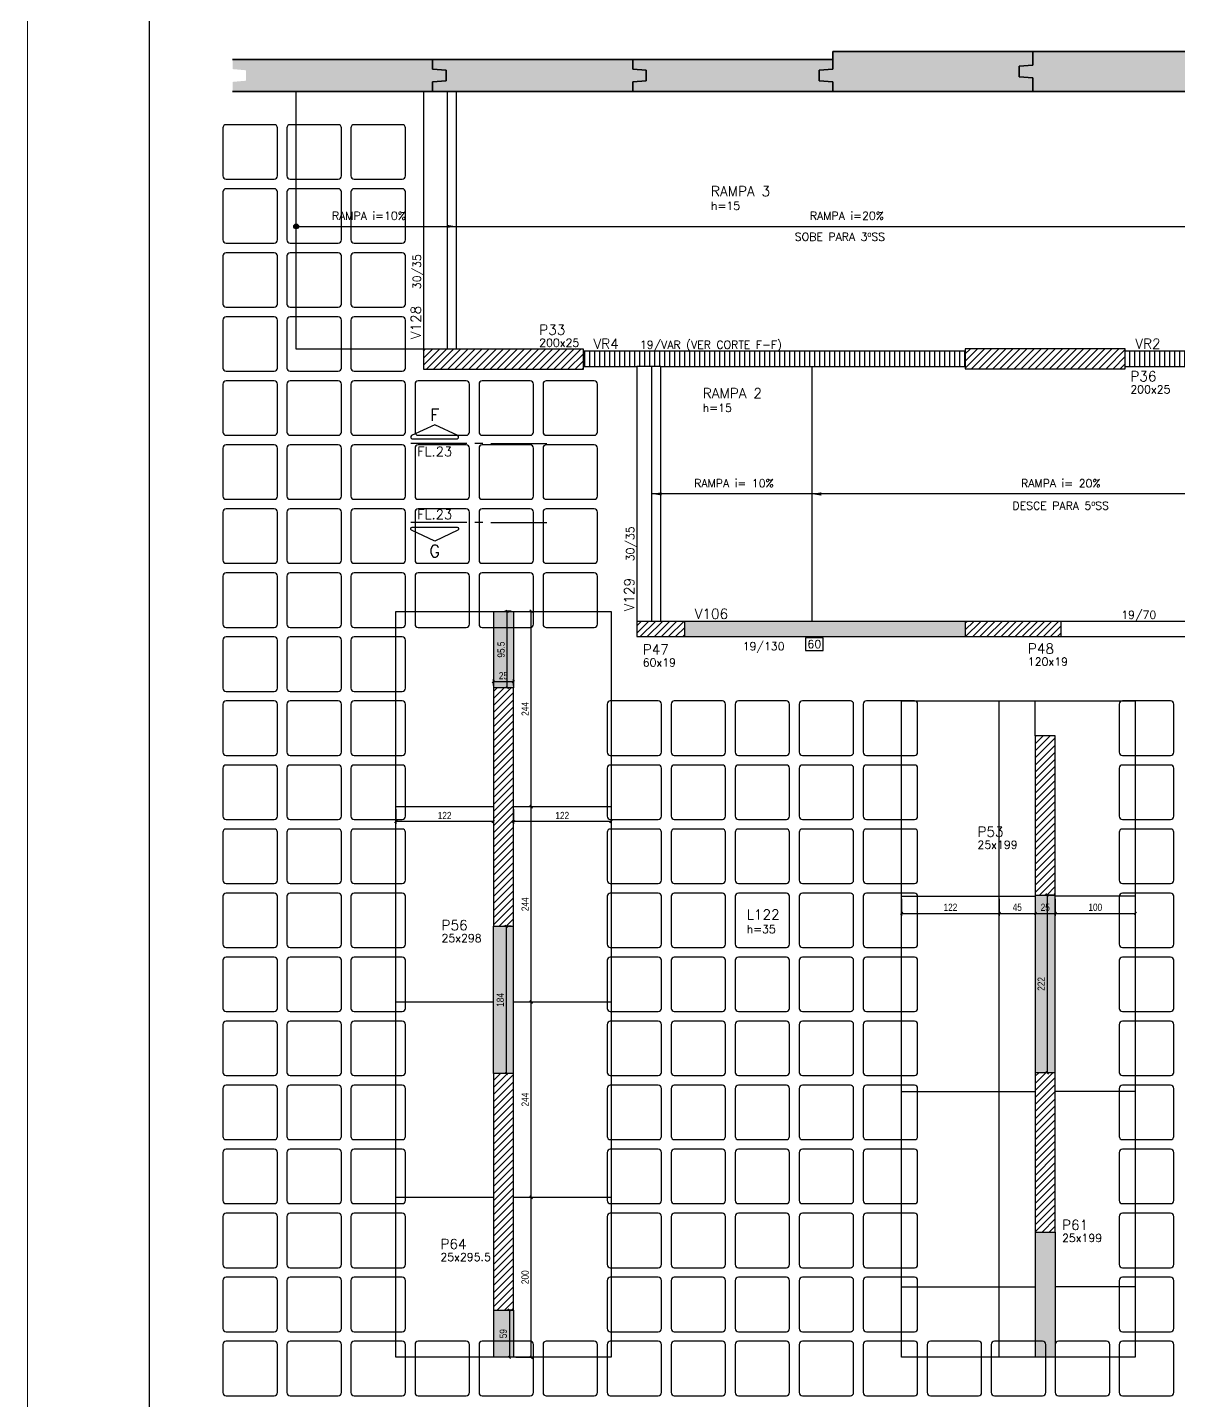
# Model space of a CAD drawing. Header units: millimetres. Extents: x -9777 to 15193, y 190 to 5169.
# Drawn here: x 2333 to 3772, y 1338 to 3053 of the extents above; entities that cross this region are included whole.
import ezdxf
from ezdxf.enums import TextEntityAlignment as Align

# ---------------------------------------------------------------- set-up
doc = ezdxf.new("R2010")
doc.units = ezdxf.units.MM
for name, color, linetype in [('251', 5, 'Continuous'), ('COTA', 241, 'Continuous'), ('F-AUX', 2, 'Continuous'), ('F-CORTE-INDICAÇÃO', 4, 'Continuous'), ('F-CUBETA', 1, 'Continuous'), ('F-HACHURA-DET', 1, 'Continuous'), ('F-LAJES-DIM', 2, 'Continuous'), ('F-LAJES-NOME', 4, 'Continuous'), ('F-PILARES-DIM', 172, 'Continuous'), ('F-PILARES-HACH', 174, 'Continuous'), ('F-PILARES-NOME', 170, 'Continuous'), ('F-PILARES-S', 170, 'Continuous'), ('F-SOLIDO-EST', 252, 'Continuous'), ('F-VIGAS', 3, 'Continuous'), ('F-VIGAS-DIM', 2, 'Continuous'), ('F-VIGAS-NOME', 4, 'Continuous'), ('Painéis', 200, 'Continuous')]:
    doc.layers.add(name, color=color, linetype=linetype)
doc.layers.add('F-DESNIVEL-4', color=7, linetype='Continuous', true_color=0xc3f1b6)
doc.layers.add('FOLHA', color=255, linetype='Continuous', lineweight=5)
doc.layers.add('Hachura', color=251, linetype='Continuous', lineweight=9)
doc.styles.add('COTA TECNICA-50', font='techl___.ttf', dxfattribs={"height": 9})
doc.styles.add('MCP', font='romans.shx')
doc.styles.add('ROMANS', font='romans.shx')
doc.dimstyles.new('COTA PAINEL-50', dxfattribs={"dimtxt": 9, "dimasz": 3, "dimexe": 3, "dimexo": 3, "dimgap": 3, "dimtad": 1, "dimdec": 1, "dimzin": 12, "dimdsep": 46, "dimtxsty": 'COTA TECNICA-50', "dimblk1": 'OBLIQUE', "dimblk2": 'OBLIQUE', "dimsah": 1, "dimcen": 0.9, "dimclrd": 4, "dimclre": 4, "dimclrt": 240, "dimadec": 1, "dimazin": 3, "dimtfac": 1, "dimtdec": 1, "dimtmove": 0, "dimatfit": 3, "dimfxl": 1, "dimtolj": 1, "dimtzin": 12, "dimarcsym": 0})
pattern_1 = [(45, (4154.6213, 1323.973), (-4.419417, 4.419417), [])]
pattern_2 = [(90, (4154.6213, 1323.973), (-6.25, 4e-16), [])]

# ---------------------------------------------------------------- blocks, each defined once
blk = doc.blocks.new('_VAONER063650636500869008690')
at = {"layer": '251', "color": 1}
for p, q in [((-34, 30), (-34, -30)), ((30, 34), (-30, 34)), ((34, -30), (34, 30)), ((-30, -34), (30, -34))]:
    blk.add_line(p, q, dxfattribs=at)
for centre, start, end in [((-30, 30), 90, 180), ((30, 30), 0, 90), ((-30, -30), 180, 270), ((30, -30), 270, 0)]:
    blk.add_arc(centre, 4, start, end, dxfattribs=at)
blk = doc.blocks.new('*U1089')
at = {"layer": 'F-CORTE-INDICAÇÃO'}
for p, q in [((-100, 0), (-170, 0)), ((-80, 0), (-90, 0)), ((-70, 0), (0, 0))]:
    blk.add_line(p, q, dxfattribs=at)
blk.add_lwpolyline([(-112, 6, 0.802585), (-111.2, 9.8), (-140, 23.3), (-168.8, 9.8, 0.802585), (-168, 6)], format="xyb", close=True, dxfattribs=at)
at = {"layer": 'F-CORTE-INDICAÇÃO', "style": 'ROMANS'}
blk.add_attdef('CORTE', text='', height=15, dxfattribs=at).set_placement((-140, 35.8), align=Align.MIDDLE_CENTER)
at = {"layer": 'F-CORTE-INDICAÇÃO', "color": 2, "style": 'ROMANS'}
blk.add_attdef('FOLHA', text='', height=12, dxfattribs=at).set_placement((-140, -10), align=Align.MIDDLE_CENTER)
blk = doc.blocks.new('*U1087')
at = {"layer": 'F-VIGAS-DIM', "color": 1}
blk.add_lwpolyline([(0, 0), (22, 0), (22, 16), (0, 16)], close=True, dxfattribs=at)
at = {"layer": 'F-VIGAS-DIM', "style": 'MCP'}
blk.add_attdef('DIM', text='', height=10, dxfattribs=at).set_placement((11, 8), align=Align.MIDDLE_CENTER)
blk = doc.blocks.new('_Oblique')
at = {"color": 0, "linetype": 'ByBlock', "lineweight": -2}
blk.add_line((-0.5, -0.5), (0.5, 0.5), dxfattribs=at)
blk = doc.blocks.new('*D1222')
at = {"layer": 'COTA', "color": 4, "lineweight": -2, "transparency": 16777216}
for p, q in [((2943.6, 1592), (2965.8, 1592)), ((2962.8, 1392), (2962.8, 1592)), ((2943.6, 1392), (2965.8, 1392))]:
    blk.add_line(p, q, dxfattribs=at)
at = {"layer": 'Defpoints', "color": 0, "transparency": 16777216}
for p in [(2940.6, 1592), (2962.8, 1592), (2940.6, 1392)]:
    blk.add_point(p, dxfattribs=at)
at = {"layer": 'COTA', "color": 4, "lineweight": -2, "transparency": 16777216, "xscale": 3, "yscale": 3, "zscale": 3}
for p, rotation in [((2962.8, 1592), 90), ((2962.8, 1392), 270)]:
    blk.add_blockref('_Oblique', p, dxfattribs=dict(at, rotation=rotation))
at = {"layer": 'COTA', "color": 240, "transparency": 16777216, "insert": (2955.2, 1492), "char_height": 9, "attachment_point": 5, "rotation": 90, "style": 'COTA TECNICA-50'}
blk.add_mtext('\\A1;200', dxfattribs=at)
blk = doc.blocks.new('*D1223')
at = {"layer": 'COTA', "color": 4, "lineweight": -2, "transparency": 16777216}
for p, q in [((2943.6, 1836), (2965.8, 1836)), ((2962.8, 1592), (2962.8, 1836)), ((2943.6, 1592), (2965.8, 1592))]:
    blk.add_line(p, q, dxfattribs=at)
at = {"layer": 'Defpoints', "color": 0, "transparency": 16777216}
for p in [(2940.6, 1836), (2962.8, 1836), (2940.6, 1592)]:
    blk.add_point(p, dxfattribs=at)
at = {"layer": 'COTA', "color": 4, "lineweight": -2, "transparency": 16777216, "xscale": 3, "yscale": 3, "zscale": 3}
for p, rotation in [((2962.8, 1836), 90), ((2962.8, 1592), 270)]:
    blk.add_blockref('_Oblique', p, dxfattribs=dict(at, rotation=rotation))
at = {"layer": 'COTA', "color": 240, "transparency": 16777216, "insert": (2955.2, 1714), "char_height": 9, "attachment_point": 5, "rotation": 90, "style": 'COTA TECNICA-50'}
blk.add_mtext('\\A1;244', dxfattribs=at)
blk = doc.blocks.new('*D1224')
at = {"layer": 'COTA', "color": 4, "lineweight": -2, "transparency": 16777216}
for p, q in [((2962.8, 1836), (2962.8, 2080)), ((2943.6, 1836), (2965.8, 1836))]:
    blk.add_line(p, q, dxfattribs=at)
at = {"layer": 'Defpoints', "color": 0, "transparency": 16777216}
for p in [(2962.8, 2080), (2962.8, 2080), (2940.6, 1836)]:
    blk.add_point(p, dxfattribs=at)
at = {"layer": 'COTA', "color": 4, "lineweight": -2, "transparency": 16777216, "xscale": 3, "yscale": 3, "zscale": 3}
for p, rotation in [((2962.8, 2080), 90), ((2962.8, 1836), 270)]:
    blk.add_blockref('_Oblique', p, dxfattribs=dict(at, rotation=rotation))
at = {"layer": 'COTA', "color": 240, "transparency": 16777216, "insert": (2955.2, 1958), "char_height": 9, "attachment_point": 5, "rotation": 90, "style": 'COTA TECNICA-50'}
blk.add_mtext('\\A1;244', dxfattribs=at)
blk = doc.blocks.new('*D1225')
at = {"layer": 'COTA', "color": 4, "lineweight": -2, "transparency": 16777216}
blk.add_line((2962.8, 2080), (2962.8, 2324), dxfattribs=at)
at = {"layer": 'Defpoints', "color": 0, "transparency": 16777216}
for p in [(2962.8, 2324), (2962.8, 2324), (2962.8, 2080)]:
    blk.add_point(p, dxfattribs=at)
at = {"layer": 'COTA', "color": 4, "lineweight": -2, "transparency": 16777216, "xscale": 3, "yscale": 3, "zscale": 3}
for p, rotation in [((2962.8, 2324), 90), ((2962.8, 2080), 270)]:
    blk.add_blockref('_Oblique', p, dxfattribs=dict(at, rotation=rotation))
at = {"layer": 'COTA', "color": 240, "transparency": 16777216, "insert": (2955.2, 2202), "char_height": 9, "attachment_point": 5, "rotation": 90, "style": 'COTA TECNICA-50'}
blk.add_mtext('\\A1;244', dxfattribs=at)
blk = doc.blocks.new('*D1226')
at = {"layer": 'COTA', "color": 4, "lineweight": -2, "transparency": 16777216}
for p, q in [((2793.6, 2077), (2793.6, 2058.4)), ((2915.6, 2077), (2915.6, 2058.4)), ((2915.6, 2061.4), (2793.6, 2061.4))]:
    blk.add_line(p, q, dxfattribs=at)
at = {"layer": 'Defpoints', "color": 0, "transparency": 16777216}
for p in [(2793.6, 2080), (2915.6, 2080), (2793.6, 2061.4)]:
    blk.add_point(p, dxfattribs=at)
at = {"layer": 'COTA', "color": 4, "lineweight": -2, "transparency": 16777216, "xscale": 3, "yscale": 3, "zscale": 3, "rotation": 180}
blk.add_blockref('_Oblique', (2793.6, 2061.4), dxfattribs=at)
at = {"layer": 'COTA', "color": 4, "lineweight": -2, "transparency": 16777216, "xscale": 3, "yscale": 3, "zscale": 3}
blk.add_blockref('_Oblique', (2915.6, 2061.4), dxfattribs=at)
at = {"layer": 'COTA', "color": 240, "transparency": 16777216, "insert": (2854.6, 2068.9), "char_height": 9, "attachment_point": 5, "style": 'COTA TECNICA-50'}
blk.add_mtext('\\A1;122', dxfattribs=at)
blk = doc.blocks.new('*D1227')
at = {"layer": 'COTA', "color": 4, "lineweight": -2, "transparency": 16777216}
for p, q in [((2940.6, 2077), (2940.6, 2058.4)), ((3062.6, 2077), (3062.6, 2058.4)), ((3062.6, 2061.4), (2940.6, 2061.4))]:
    blk.add_line(p, q, dxfattribs=at)
at = {"layer": 'Defpoints', "color": 0, "transparency": 16777216}
for p in [(2940.6, 2080), (3062.6, 2080), (2940.6, 2061.4)]:
    blk.add_point(p, dxfattribs=at)
at = {"layer": 'COTA', "color": 4, "lineweight": -2, "transparency": 16777216, "xscale": 3, "yscale": 3, "zscale": 3, "rotation": 180}
blk.add_blockref('_Oblique', (2940.6, 2061.4), dxfattribs=at)
at = {"layer": 'COTA', "color": 4, "lineweight": -2, "transparency": 16777216, "xscale": 3, "yscale": 3, "zscale": 3}
blk.add_blockref('_Oblique', (3062.6, 2061.4), dxfattribs=at)
at = {"layer": 'COTA', "color": 240, "transparency": 16777216, "insert": (3001.6, 2068.9), "char_height": 9, "attachment_point": 5, "style": 'COTA TECNICA-50'}
blk.add_mtext('\\A1;122', dxfattribs=at)
blk = doc.blocks.new('*D1228')
at = {"layer": 'COTA', "color": 4, "lineweight": -2, "transparency": 16777216}
for p, q in [((2915.6, 2231.5), (2915.6, 2239.1)), ((2940.6, 2236.1), (2915.6, 2236.1)), ((2940.6, 2231.5), (2940.6, 2239.1))]:
    blk.add_line(p, q, dxfattribs=at)
at = {"layer": 'Defpoints', "color": 0, "transparency": 16777216}
for p in [(2915.6, 2236.1), (2915.6, 2228.5), (2940.6, 2228.5)]:
    blk.add_point(p, dxfattribs=at)
at = {"layer": 'COTA', "color": 4, "lineweight": -2, "transparency": 16777216, "xscale": 3, "yscale": 3, "zscale": 3, "rotation": 180}
blk.add_blockref('_Oblique', (2915.6, 2236.1), dxfattribs=at)
at = {"layer": 'COTA', "color": 4, "lineweight": -2, "transparency": 16777216, "xscale": 3, "yscale": 3, "zscale": 3}
blk.add_blockref('_Oblique', (2940.6, 2236.1), dxfattribs=at)
at = {"layer": 'COTA', "color": 240, "transparency": 16777216, "insert": (2928.1, 2243.6), "char_height": 9, "attachment_point": 5, "style": 'COTA TECNICA-50'}
blk.add_mtext('\\A1;25', dxfattribs=at)
blk = doc.blocks.new('*D1229')
at = {"layer": 'COTA', "color": 4, "lineweight": -2, "transparency": 16777216}
for p, q in [((2937.6, 1930.5), (2928.8, 1930.5)), ((2931.8, 1746.5), (2931.8, 1930.5)), ((2937.6, 1746.5), (2928.8, 1746.5))]:
    blk.add_line(p, q, dxfattribs=at)
at = {"layer": 'Defpoints', "color": 0, "transparency": 16777216}
for p in [(2931.8, 1930.5), (2940.6, 1930.5), (2940.6, 1746.5)]:
    blk.add_point(p, dxfattribs=at)
at = {"layer": 'COTA', "color": 4, "lineweight": -2, "transparency": 16777216, "xscale": 3, "yscale": 3, "zscale": 3}
for p, rotation in [((2931.8, 1930.5), 90), ((2931.8, 1746.5), 270)]:
    blk.add_blockref('_Oblique', p, dxfattribs=dict(at, rotation=rotation))
at = {"layer": 'COTA', "color": 240, "transparency": 16777216, "insert": (2924.2, 1838.5), "char_height": 9, "attachment_point": 5, "rotation": 90, "style": 'COTA TECNICA-50'}
blk.add_mtext('\\A1;184', dxfattribs=at)
blk = doc.blocks.new('*D1230')
at = {"layer": 'COTA', "color": 4, "lineweight": -2, "transparency": 16777216}
for p, q in [((2937.6, 1451), (2932.5, 1451)), ((2935.5, 1451), (2935.5, 1392)), ((2937.6, 1392), (2932.5, 1392))]:
    blk.add_line(p, q, dxfattribs=at)
at = {"layer": 'Defpoints', "color": 0, "transparency": 16777216}
for p in [(2940.6, 1451), (2935.5, 1392), (2940.6, 1392)]:
    blk.add_point(p, dxfattribs=at)
at = {"layer": 'COTA', "color": 4, "lineweight": -2, "transparency": 16777216, "xscale": 3, "yscale": 3, "zscale": 3}
for p, rotation in [((2935.5, 1451), 90), ((2935.5, 1392), 270)]:
    blk.add_blockref('_Oblique', p, dxfattribs=dict(at, rotation=rotation))
at = {"layer": 'COTA', "color": 240, "transparency": 16777216, "insert": (2927.9, 1421.5), "char_height": 9, "attachment_point": 5, "rotation": 90, "style": 'COTA TECNICA-50'}
blk.add_mtext('\\A1;59', dxfattribs=at)
blk = doc.blocks.new('*D1231')
at = {"layer": 'COTA', "color": 4, "lineweight": -2, "transparency": 16777216}
for p, q in [((2937.6, 2324), (2929.9, 2324)), ((2932.9, 2228.5), (2932.9, 2324)), ((2937.6, 2228.5), (2929.9, 2228.5))]:
    blk.add_line(p, q, dxfattribs=at)
at = {"layer": 'Defpoints', "color": 0, "transparency": 16777216}
for p in [(2932.9, 2324), (2940.6, 2324), (2940.6, 2228.5)]:
    blk.add_point(p, dxfattribs=at)
at = {"layer": 'COTA', "color": 4, "lineweight": -2, "transparency": 16777216, "xscale": 3, "yscale": 3, "zscale": 3}
for p, rotation in [((2932.9, 2324), 90), ((2932.9, 2228.5), 270)]:
    blk.add_blockref('_Oblique', p, dxfattribs=dict(at, rotation=rotation))
at = {"layer": 'COTA', "color": 240, "transparency": 16777216, "insert": (2925.2, 2276.2), "char_height": 9, "attachment_point": 5, "rotation": 90, "style": 'COTA TECNICA-50'}
blk.add_mtext('\\A1;95.5', dxfattribs=at)
blk = doc.blocks.new('*D1232')
at = {"layer": 'COTA', "color": 4, "lineweight": -2, "transparency": 16777216}
for p, q in [((3614.6, 1969.5), (3604.5, 1969.5)), ((3607.5, 1969.5), (3607.5, 1747.5)), ((3614.6, 1747.5), (3604.5, 1747.5))]:
    blk.add_line(p, q, dxfattribs=at)
at = {"layer": 'Defpoints', "color": 0, "transparency": 16777216}
for p in [(3617.6, 1969.5), (3607.5, 1747.5), (3617.6, 1747.5)]:
    blk.add_point(p, dxfattribs=at)
at = {"layer": 'COTA', "color": 4, "lineweight": -2, "transparency": 16777216, "xscale": 3, "yscale": 3, "zscale": 3}
for p, rotation in [((3607.5, 1969.5), 90), ((3607.5, 1747.5), 270)]:
    blk.add_blockref('_Oblique', p, dxfattribs=dict(at, rotation=rotation))
at = {"layer": 'COTA', "color": 240, "transparency": 16777216, "insert": (3600, 1858.5), "char_height": 9, "attachment_point": 5, "rotation": 90, "style": 'COTA TECNICA-50'}
blk.add_mtext('\\A1;222', dxfattribs=at)
blk = doc.blocks.new('*D1233')
at = {"layer": 'COTA', "color": 4, "lineweight": -2, "transparency": 16777216}
for p, q in [((3425.6, 1965), (3425.6, 1943.6)), ((3547.6, 1965), (3547.6, 1943.6)), ((3425.6, 1946.6), (3547.6, 1946.6))]:
    blk.add_line(p, q, dxfattribs=at)
at = {"layer": 'Defpoints', "color": 0, "transparency": 16777216}
for p in [(3425.6, 1968), (3547.6, 1968), (3547.6, 1946.6)]:
    blk.add_point(p, dxfattribs=at)
at = {"layer": 'COTA', "color": 4, "lineweight": -2, "transparency": 16777216, "xscale": 3, "yscale": 3, "zscale": 3, "rotation": 180}
blk.add_blockref('_Oblique', (3425.6, 1946.6), dxfattribs=at)
at = {"layer": 'COTA', "color": 4, "lineweight": -2, "transparency": 16777216, "xscale": 3, "yscale": 3, "zscale": 3}
blk.add_blockref('_Oblique', (3547.6, 1946.6), dxfattribs=at)
at = {"layer": 'COTA', "color": 240, "transparency": 16777216, "insert": (3486.6, 1954.2), "char_height": 9, "attachment_point": 5, "style": 'COTA TECNICA-50'}
blk.add_mtext('\\A1;122', dxfattribs=at)
blk = doc.blocks.new('*D1234')
at = {"layer": 'COTA', "color": 4, "lineweight": -2, "transparency": 16777216}
for p, q in [((3547.6, 1965), (3547.6, 1943.6)), ((3592.6, 1965), (3592.6, 1943.6)), ((3547.6, 1946.6), (3592.6, 1946.6))]:
    blk.add_line(p, q, dxfattribs=at)
at = {"layer": 'Defpoints', "color": 0, "transparency": 16777216}
for p in [(3547.6, 1968), (3592.6, 1968), (3592.6, 1946.6)]:
    blk.add_point(p, dxfattribs=at)
at = {"layer": 'COTA', "color": 4, "lineweight": -2, "transparency": 16777216, "xscale": 3, "yscale": 3, "zscale": 3, "rotation": 180}
blk.add_blockref('_Oblique', (3547.6, 1946.6), dxfattribs=at)
at = {"layer": 'COTA', "color": 4, "lineweight": -2, "transparency": 16777216, "xscale": 3, "yscale": 3, "zscale": 3}
blk.add_blockref('_Oblique', (3592.6, 1946.6), dxfattribs=at)
at = {"layer": 'COTA', "color": 240, "transparency": 16777216, "insert": (3570.1, 1954.2), "char_height": 9, "attachment_point": 5, "style": 'COTA TECNICA-50'}
blk.add_mtext('\\A1;45', dxfattribs=at)
blk = doc.blocks.new('*D1235')
at = {"layer": 'COTA', "color": 4, "lineweight": -2, "transparency": 16777216}
for p, q in [((3592.6, 1965), (3592.6, 1943.6)), ((3617.6, 1965), (3617.6, 1943.6)), ((3592.6, 1946.6), (3617.6, 1946.6))]:
    blk.add_line(p, q, dxfattribs=at)
at = {"layer": 'Defpoints', "color": 0, "transparency": 16777216}
for p in [(3592.6, 1968), (3617.6, 1968), (3617.6, 1946.6)]:
    blk.add_point(p, dxfattribs=at)
at = {"layer": 'COTA', "color": 4, "lineweight": -2, "transparency": 16777216, "xscale": 3, "yscale": 3, "zscale": 3, "rotation": 180}
blk.add_blockref('_Oblique', (3592.6, 1946.6), dxfattribs=at)
at = {"layer": 'COTA', "color": 4, "lineweight": -2, "transparency": 16777216, "xscale": 3, "yscale": 3, "zscale": 3}
blk.add_blockref('_Oblique', (3617.6, 1946.6), dxfattribs=at)
at = {"layer": 'COTA', "color": 240, "transparency": 16777216, "insert": (3605.1, 1954.2), "char_height": 9, "attachment_point": 5, "style": 'COTA TECNICA-50'}
blk.add_mtext('\\A1;25', dxfattribs=at)
blk = doc.blocks.new('*D1236')
at = {"layer": 'COTA', "color": 4, "lineweight": -2, "transparency": 16777216}
for p, q in [((3617.6, 1965), (3617.6, 1943.6)), ((3717.6, 1965), (3717.6, 1943.6)), ((3617.6, 1946.6), (3717.6, 1946.6))]:
    blk.add_line(p, q, dxfattribs=at)
at = {"layer": 'Defpoints', "color": 0, "transparency": 16777216}
for p in [(3617.6, 1968), (3717.6, 1968), (3717.6, 1946.6)]:
    blk.add_point(p, dxfattribs=at)
at = {"layer": 'COTA', "color": 4, "lineweight": -2, "transparency": 16777216, "xscale": 3, "yscale": 3, "zscale": 3, "rotation": 180}
blk.add_blockref('_Oblique', (3617.6, 1946.6), dxfattribs=at)
at = {"layer": 'COTA', "color": 4, "lineweight": -2, "transparency": 16777216, "xscale": 3, "yscale": 3, "zscale": 3}
blk.add_blockref('_Oblique', (3717.6, 1946.6), dxfattribs=at)
at = {"layer": 'COTA', "color": 240, "transparency": 16777216, "insert": (3667.6, 1954.2), "char_height": 9, "attachment_point": 5, "style": 'COTA TECNICA-50'}
blk.add_mtext('\\A1;100', dxfattribs=at)

msp = doc.modelspace()

# ---------------------------------------------------------------- hatches: boundary and pattern name
at = {"layer": 'F-AUX'}
h = msp.add_hatch(color=1, dxfattribs=at)
edge = h.paths.add_edge_path()
edge.add_arc((2669.12, 2804.97), 3, 0, 360)
at = {"layer": 'F-DESNIVEL-4', "linetype": 'Continuous'}
h = msp.add_hatch(color=256, dxfattribs=at)
h.dxf.hatch_style = 1
h.paths.add_polyline_path([(3445.12, 2311.47), (3154.62, 2311.47), (3154.62, 2292.47), (3445.12, 2292.47)])
h = msp.add_hatch(color=256, dxfattribs=at)
h.dxf.hatch_style = 1
h.paths.add_polyline_path([(3505.12, 2311.47), (3445.12, 2311.47), (3445.12, 2292.47), (3505.12, 2292.47)])
at = {"layer": 'F-HACHURA-DET', "linetype": 'Continuous'}
h = msp.add_hatch(dxfattribs=at)
h.set_pattern_fill('LINE', color=256, scale=50, angle=90, style=0)
h.set_pattern_definition(pattern_2)
h.paths.add_polyline_path([(3109.62, 2648.97), (3028.12, 2648.97), (3028.12, 2629.97), (3094.62, 2629.97), (3124.62, 2629.97), (3505.12, 2629.97), (3505.12, 2648.97)])
h = msp.add_hatch(dxfattribs=at)
h.set_pattern_fill('LINE', color=256, scale=50, angle=90, style=0)
h.set_pattern_definition(pattern_2)
h.paths.add_polyline_path([(4185.12, 2629.97), (4185.12, 2648.97), (3705.12, 2648.97), (3705.12, 2629.97)])
at = {"layer": 'F-PILARES-HACH', "linetype": 'Continuous'}
h = msp.add_hatch(dxfattribs=at)
h.set_pattern_fill('ANSI31', color=256, scale=50, style=0)
h.set_pattern_definition(pattern_1)
h.paths.add_polyline_path([(2828.12, 2626.47), (3028.12, 2626.47), (3028.12, 2651.47), (2828.12, 2651.47)], flags=16)
h = msp.add_hatch(dxfattribs=at)
h.set_pattern_fill('ANSI31', color=256, scale=50, style=0)
h.set_pattern_definition(pattern_1)
h.paths.add_polyline_path([(3505.12, 2626.97), (3705.12, 2626.97), (3705.12, 2651.97), (3505.12, 2651.97)], flags=16)
h = msp.add_hatch(dxfattribs=at)
h.set_pattern_fill('ANSI31', color=256, scale=50, style=0)
h.set_pattern_definition(pattern_1)
h.paths.add_polyline_path([(3094.62, 2292.47), (3154.62, 2292.47), (3154.62, 2311.47), (3094.62, 2311.47)], flags=16)
h = msp.add_hatch(dxfattribs=at)
h.set_pattern_fill('ANSI31', color=256, scale=50, style=0)
h.set_pattern_definition(pattern_1)
h.paths.add_polyline_path([(3505.12, 2292.47), (3625.12, 2292.47), (3625.12, 2311.47), (3505.12, 2311.47)], flags=16)
h = msp.add_hatch(dxfattribs=at)
h.set_pattern_fill('ANSI31', color=256, scale=50, style=0)
h.set_pattern_definition(pattern_1)
h.paths.add_polyline_path([(2915.62, 1930.47), (2940.62, 1930.47), (2940.62, 2228.47), (2915.62, 2228.47)], flags=16)
h = msp.add_hatch(dxfattribs=at)
h.set_pattern_fill('ANSI31', color=256, scale=50, style=0)
h.set_pattern_definition(pattern_1)
h.paths.add_polyline_path([(3592.62, 1969.47), (3617.62, 1969.47), (3617.62, 2168.47), (3592.62, 2168.47)], flags=16)
h = msp.add_hatch(dxfattribs=at)
h.set_pattern_fill('ANSI31', color=256, scale=50, style=0)
h.set_pattern_definition(pattern_1)
h.paths.add_polyline_path([(2915.62, 1450.97), (2940.62, 1450.97), (2940.62, 1746.47), (2915.62, 1746.47)], flags=16)
h = msp.add_hatch(dxfattribs=at)
h.set_pattern_fill('ANSI31', color=256, scale=50, style=0)
h.set_pattern_definition(pattern_1)
h.paths.add_polyline_path([(3592.62, 1548.47), (3617.62, 1548.47), (3617.62, 1747.47), (3592.62, 1747.47)], flags=16)
at = {"layer": 'F-SOLIDO-EST'}
h = msp.add_hatch(color=256, dxfattribs=at)
h.dxf.hatch_style = 1
h.paths.add_polyline_path([(3572.62, 3004.97), (3589.62, 3006.47), (3589.62, 3023.47), (3339.62, 3023.47), (3339.62, 3001.47), (3322.62, 2999.97), (3322.62, 2986.97), (3339.62, 2985.47), (3339.62, 2973.47), (3589.62, 2973.47), (3589.62, 2990.47), (3572.62, 2991.97)])
h = msp.add_hatch(color=256, dxfattribs=at)
h.dxf.hatch_style = 1
h.paths.add_polyline_path([(3822.62, 3004.97), (3839.62, 3006.47), (3839.62, 3023.47), (3589.62, 3023.47), (3589.62, 3006.47), (3572.62, 3004.97), (3572.62, 2991.97), (3589.62, 2990.47), (3589.62, 2973.47), (3839.62, 2973.47), (3839.62, 2990.47), (3822.62, 2991.97)])
h = msp.add_hatch(color=256, dxfattribs=at)
h.dxf.hatch_style = 1
h.paths.add_polyline_path([(2856.62, 2999.97), (2839.62, 3001.47), (2839.62, 3013.47), (2589.62, 3013.47), (2589.62, 3001.47), (2606.62, 2999.97), (2606.62, 2986.97), (2589.62, 2985.47), (2589.62, 2973.47), (2839.62, 2973.47), (2839.62, 2985.47), (2856.62, 2986.97)])
h = msp.add_hatch(color=256, dxfattribs=at)
h.dxf.hatch_style = 1
h.paths.add_polyline_path([(3106.62, 2999.97), (3089.62, 3001.47), (3089.62, 3013.47), (2839.62, 3013.47), (2839.62, 3001.47), (2856.62, 2999.97), (2856.62, 2986.97), (2839.62, 2985.47), (2839.62, 2973.47), (3089.62, 2973.47), (3089.62, 2985.47), (3106.62, 2986.97)])
h = msp.add_hatch(color=256, dxfattribs=at)
h.dxf.hatch_style = 1
h.paths.add_polyline_path([(3322.62, 2999.97), (3339.62, 3001.47), (3339.62, 3013.47), (3089.62, 3013.47), (3089.62, 3001.47), (3106.62, 2999.97), (3106.62, 2986.97), (3089.62, 2985.47), (3089.62, 2973.47), (3339.62, 2973.47), (3339.62, 2985.47), (3322.62, 2986.97)])
at = {"layer": 'Hachura', "linetype": 'ByBlock'}
h = msp.add_hatch(color=256, dxfattribs=at)
h.dxf.hatch_style = 1
h.paths.add_polyline_path([(2915.62, 2303.97), (2940.62, 2303.97), (2940.62, 2323.97), (2915.62, 2323.97)])
h.paths.add_polyline_path([(2940.62, 2303.97), (2915.62, 2303.97), (2915.62, 2228.47), (2940.62, 2228.47)])
h.paths.add_polyline_path([(2940.62, 1930.47), (2915.62, 1930.47), (2915.62, 1746.47), (2940.62, 1746.47)])
h.paths.add_polyline_path([(2940.62, 1450.97), (2915.62, 1450.97), (2915.62, 1411.97), (2940.62, 1411.97)])
h.paths.add_polyline_path([(2940.62, 1391.97), (2940.62, 1411.97), (2915.62, 1411.97), (2915.62, 1391.97)])
h = msp.add_hatch(color=256, dxfattribs=at)
h.dxf.hatch_style = 1
h.paths.add_polyline_path([(3592.62, 1747.47), (3617.62, 1747.47), (3617.62, 1969.47), (3592.62, 1969.47)])
h = msp.add_hatch(color=256, dxfattribs=at)
h.dxf.hatch_style = 1
h.paths.add_polyline_path([(3617.62, 1548.47), (3592.62, 1548.47), (3592.62, 1411.97), (3601.62, 1411.97, -0.4142136), (3605.62, 1407.97), (3605.62, 1391.97), (3617.62, 1391.97), (3617.62, 1407.97)])
h.paths.add_polyline_path([(3605.62, 1407.97, 0.4142136), (3601.62, 1411.97), (3592.62, 1411.97), (3592.62, 1391.97), (3605.62, 1391.97)])

# ---------------------------------------------------------------- linework, layer by layer
at = {"color": 30}
msp.add_line((2485.81, 277.08), (2485.81, 3776.4), dxfattribs=at)
at = {"layer": 'F-AUX', "color": 1}
for p, q in [((2669.12, 2651.47), (2669.12, 2973.47)), ((2869.12, 2973.47), (2869.12, 2651.47)), ((2669.12, 2804.97), (4021.62, 2804.97)), ((3113.62, 2311.47), (3113.62, 2629.97)), ((3313.62, 2629.97), (3313.62, 2311.47)), ((3312.45, 2470.72), (3113.62, 2470.72)), ((3961.69, 2470.68), (3312.99, 2470.68))]:
    msp.add_line(p, q, dxfattribs=at)
msp.add_lwpolyline([(2828.12, 2651.47), (2669.12, 2651.47)], dxfattribs=at)
msp.add_circle((2669.12, 2804.97), 3, dxfattribs=at)
for points in [[(2857.24, 2802.95), (2869.24, 2804.95), (2857.24, 2806.95)], [(3125.62, 2468.72), (3113.62, 2470.72), (3125.62, 2472.72)], [(3325.13, 2468.64), (3313.13, 2470.64), (3325.13, 2472.64)]]:
    msp.add_solid(points, dxfattribs=at)
at = {"layer": 'F-PILARES-S', "linetype": 'Continuous'}
for points in [[(2828.12, 2626.47), (3028.12, 2626.47), (3028.12, 2651.47), (2828.12, 2651.47), (2828.12, 2626.47)], [(3505.12, 2626.97), (3705.12, 2626.97), (3705.12, 2651.97), (3505.12, 2651.97), (3505.12, 2626.97)], [(3094.62, 2292.47), (3154.62, 2292.47), (3154.62, 2311.47), (3094.62, 2311.47), (3094.62, 2292.47)], [(3505.12, 2292.47), (3625.12, 2292.47), (3625.12, 2311.47), (3505.12, 2311.47), (3505.12, 2292.47)], [(2915.62, 1930.47), (2940.62, 1930.47), (2940.62, 2228.47), (2915.62, 2228.47), (2915.62, 1930.47)], [(3592.62, 1969.47), (3617.62, 1969.47), (3617.62, 2168.47), (3592.62, 2168.47), (3592.62, 1969.47)], [(2915.62, 1450.97), (2940.62, 1450.97), (2940.62, 1746.47), (2915.62, 1746.47), (2915.62, 1450.97)], [(3592.62, 1548.47), (3617.62, 1548.47), (3617.62, 1747.47), (3592.62, 1747.47), (3592.62, 1548.47)]]:
    msp.add_lwpolyline(points, dxfattribs=at)
at = {"layer": 'F-VIGAS'}
for p, q in [((3589.62, 3023.47), (3339.62, 3023.47)), ((3339.62, 3023.47), (3339.62, 3001.47)), ((3339.62, 3001.47), (3339.62, 3023.47)), ((3339.62, 3023.47), (3589.62, 3023.47)), ((3589.62, 3006.47), (3589.62, 3023.47)), ((3589.62, 3023.47), (3589.62, 3006.47)), ((3839.62, 3023.47), (3589.62, 3023.47)), ((3589.62, 3023.47), (3589.62, 3006.47)), ((3589.62, 3006.47), (3589.62, 3023.47)), ((3589.62, 3023.47), (3839.62, 3023.47)), ((2839.62, 3013.47), (2589.62, 3013.47)), ((2589.62, 3013.47), (2839.62, 3013.47)), ((2839.62, 3001.47), (2839.62, 3013.47)), ((2839.62, 3013.47), (2839.62, 3001.47)), ((3089.62, 3013.47), (2839.62, 3013.47)), ((2839.62, 3013.47), (2839.62, 3001.47)), ((2839.62, 3001.47), (2839.62, 3013.47)), ((2839.62, 3013.47), (3089.62, 3013.47)), ((3089.62, 3001.47), (3089.62, 3013.47)), ((3089.62, 3013.47), (3089.62, 3001.47)), ((3339.62, 3013.47), (3089.62, 3013.47)), ((3089.62, 3013.47), (3089.62, 3001.47)), ((3089.62, 3001.47), (3089.62, 3013.47)), ((3089.62, 3013.47), (3339.62, 3013.47)), ((3339.62, 3001.47), (3339.62, 3013.47)), ((3339.62, 3013.47), (3339.62, 3001.47)), ((3572.62, 3004.97), (3589.62, 3006.47)), ((3589.62, 3006.47), (3572.62, 3004.97)), ((3589.62, 3006.47), (3572.62, 3004.97)), ((3572.62, 3004.97), (3589.62, 3006.47)), ((3572.62, 2991.97), (3572.62, 3004.97)), ((3572.62, 3004.97), (3572.62, 2991.97)), ((3572.62, 3004.97), (3572.62, 2991.97)), ((3572.62, 2991.97), (3572.62, 3004.97)), ((2856.62, 2999.97), (2839.62, 3001.47)), ((2839.62, 3001.47), (2856.62, 2999.97)), ((2839.62, 3001.47), (2856.62, 2999.97)), ((2856.62, 2999.97), (2839.62, 3001.47)), ((2839.62, 2985.47), (2856.62, 2986.97)), ((2856.62, 2986.97), (2839.62, 2985.47)), ((2856.62, 2986.97), (2839.62, 2985.47)), ((2839.62, 2985.47), (2856.62, 2986.97)), ((2839.62, 2973.47), (2839.62, 2985.47)), ((2839.62, 2985.47), (2839.62, 2973.47)), ((2839.62, 2985.47), (2839.62, 2973.47)), ((2839.62, 2973.47), (2839.62, 2985.47)), ((2856.62, 2986.97), (2856.62, 2999.97)), ((2856.62, 2999.97), (2856.62, 2986.97)), ((2856.62, 2999.97), (2856.62, 2986.97)), ((2856.62, 2986.97), (2856.62, 2999.97)), ((3106.62, 2999.97), (3089.62, 3001.47)), ((3089.62, 3001.47), (3106.62, 2999.97)), ((3089.62, 3001.47), (3106.62, 2999.97)), ((3106.62, 2999.97), (3089.62, 3001.47)), ((3089.62, 2985.47), (3106.62, 2986.97)), ((3106.62, 2986.97), (3089.62, 2985.47)), ((3106.62, 2986.97), (3089.62, 2985.47)), ((3089.62, 2985.47), (3106.62, 2986.97)), ((3089.62, 2973.47), (3089.62, 2985.47)), ((3089.62, 2985.47), (3089.62, 2973.47)), ((3089.62, 2985.47), (3089.62, 2973.47)), ((3089.62, 2973.47), (3089.62, 2985.47)), ((3106.62, 2986.97), (3106.62, 2999.97)), ((3106.62, 2999.97), (3106.62, 2986.97)), ((3106.62, 2999.97), (3106.62, 2986.97)), ((3106.62, 2986.97), (3106.62, 2999.97)), ((3339.62, 3001.47), (3322.62, 2999.97)), ((3322.62, 2999.97), (3339.62, 3001.47)), ((3322.62, 2999.97), (3339.62, 3001.47)), ((3339.62, 3001.47), (3322.62, 2999.97)), ((3322.62, 2999.97), (3322.62, 2986.97)), ((3322.62, 2986.97), (3322.62, 2999.97)), ((3322.62, 2986.97), (3322.62, 2999.97)), ((3322.62, 2999.97), (3322.62, 2986.97)), ((3322.62, 2986.97), (3339.62, 2985.47)), ((3339.62, 2985.47), (3322.62, 2986.97)), ((3339.62, 2985.47), (3322.62, 2986.97)), ((3322.62, 2986.97), (3339.62, 2985.47)), ((3339.62, 2985.47), (3339.62, 2973.47)), ((3339.62, 2973.47), (3339.62, 2985.47)), ((3339.62, 2973.47), (3339.62, 2985.47)), ((3339.62, 2985.47), (3339.62, 2973.47)), ((3589.62, 2990.47), (3572.62, 2991.97)), ((3572.62, 2991.97), (3589.62, 2990.47)), ((3572.62, 2991.97), (3589.62, 2990.47)), ((3589.62, 2990.47), (3572.62, 2991.97)), ((3589.62, 2973.47), (3589.62, 2990.47)), ((3589.62, 2990.47), (3589.62, 2973.47)), ((3589.62, 2990.47), (3589.62, 2973.47)), ((3589.62, 2973.47), (3589.62, 2990.47)), ((2589.62, 2973.47), (2839.62, 2973.47)), ((2839.62, 2973.47), (2589.62, 2973.47)), ((2839.62, 2973.47), (3089.62, 2973.47)), ((3089.62, 2973.47), (2839.62, 2973.47)), ((3089.62, 2973.47), (3339.62, 2973.47)), ((3339.62, 2973.47), (3089.62, 2973.47)), ((3339.62, 2973.47), (3589.62, 2973.47)), ((3589.62, 2973.47), (3339.62, 2973.47)), ((3589.62, 2973.47), (3839.62, 2973.47)), ((3839.62, 2973.47), (3589.62, 2973.47))]:
    msp.add_line(p, q, dxfattribs=at)
for points in [[(2828.12, 2973.47), (2828.12, 2651.47)], [(2858.12, 2651.47), (2858.12, 2973.47)], [(3109.62, 2648.97), (3028.12, 2648.97)], [(3505.12, 2648.97), (3109.62, 2648.97)], [(4185.12, 2648.97), (3705.12, 2648.97)], [(3028.12, 2629.97), (3094.62, 2629.97)], [(3094.62, 2629.97), (3094.62, 2311.47)], [(3124.62, 2629.97), (3094.62, 2629.97)], [(3124.62, 2311.47), (3124.62, 2629.97)], [(3124.62, 2629.97), (3505.12, 2629.97)], [(3705.12, 2629.97), (4185.12, 2629.97)], [(3505.12, 2311.47), (3154.62, 2311.47)], [(3945.12, 2311.47), (3625.12, 2311.47)], [(3154.62, 2292.47), (3505.12, 2292.47)], [(3625.12, 2292.47), (3935.62, 2292.47)]]:
    msp.add_lwpolyline(points, dxfattribs=at)
at = {"layer": 'FOLHA', "lineweight": 5}
msp.add_line((2333.4, 216.11), (2333.4, 3837.36), dxfattribs=at)
at = {"layer": 'Painéis'}
for p, q in [((2915.62, 2323.97), (2915.62, 2228.47)), ((2940.62, 2323.97), (2940.62, 2228.47)), ((3425.62, 2211.97), (3717.62, 2211.97)), ((3425.62, 1391.97), (3425.62, 2211.97)), ((3547.62, 1391.97), (3547.62, 2211.97)), ((3592.62, 2168.47), (3592.62, 2211.97)), ((3717.62, 2211.97), (3717.62, 1391.97)), ((2793.62, 2079.97), (2915.62, 2079.97)), ((2940.62, 2079.97), (3062.62, 2079.97)), ((3425.62, 1967.97), (3592.62, 1967.97)), ((3592.62, 1969.47), (3592.62, 1747.47)), ((3617.62, 1747.47), (3617.62, 1969.47)), ((3717.62, 1967.97), (3617.62, 1967.97)), ((2915.62, 1746.47), (2915.62, 1930.47)), ((2940.62, 1746.47), (2940.62, 1930.47)), ((2793.62, 1835.97), (2915.62, 1835.97)), ((2940.62, 1835.97), (3062.62, 1835.97)), ((3425.62, 1723.97), (3592.62, 1723.97)), ((3717.62, 1723.97), (3617.62, 1723.97)), ((2793.62, 1591.97), (2915.62, 1591.97)), ((2940.62, 1591.97), (3062.62, 1591.97)), ((3592.62, 1548.47), (3592.62, 1391.97)), ((3617.62, 1548.47), (3617.62, 1391.97)), ((3425.62, 1479.97), (3592.62, 1479.97)), ((3717.62, 1479.97), (3617.62, 1479.97)), ((2915.62, 1450.97), (2915.62, 1391.97)), ((2940.62, 1450.97), (2940.62, 1391.97)), ((3717.62, 1391.97), (3425.62, 1391.97))]:
    msp.add_line(p, q, dxfattribs=at)
msp.add_lwpolyline([(2793.62, 2323.97), (3062.62, 2323.97), (3062.62, 1391.97), (2793.62, 1391.97)], close=True, dxfattribs=at)

# ---------------------------------------------------------------- block references
at = {"layer": 'F-CORTE-INDICAÇÃO', "linetype": 'Continuous'}
msp.add_blockref('*U1089', (2982.22, 2533.71), dxfattribs=at).add_auto_attribs({'FOLHA': 'FL.23', 'CORTE': 'F'})
ref = msp.add_blockref('*U1089', (2982.22, 2435.1), dxfattribs=dict(at, xscale=-1, rotation=180))
ref.add_attrib('FOLHA', 'FL.23', dxfattribs={"color": 2, "height": 12, "style": 'ROMANS'}).set_placement((2842.22, 2445.1), align=Align.MIDDLE_CENTER)
ref.add_attrib('CORTE', 'G', dxfattribs={"height": 15, "style": 'ROMANS'}).set_placement((2842.22, 2399.34), align=Align.MIDDLE_CENTER)
at = {"layer": 'F-CUBETA'}
for p in [(2611.62, 2897.97), (2691.62, 2897.97), (2771.62, 2897.97), (2611.62, 2817.97), (2691.62, 2817.97), (2771.62, 2817.97), (2611.62, 2737.97), (2691.62, 2737.97), (2771.62, 2737.97), (2611.62, 2657.97), (2691.62, 2657.97), (2771.62, 2657.97), (2611.62, 2577.97), (2691.62, 2577.97), (2771.62, 2577.97), (2851.62, 2577.97), (2931.62, 2577.97), (3011.62, 2577.97), (2611.62, 2497.97), (2691.62, 2497.97), (2771.62, 2497.97), (2851.62, 2497.97), (2931.62, 2497.97), (3011.62, 2497.97), (2611.62, 2417.97), (2691.62, 2417.97), (2771.62, 2417.97), (2851.62, 2417.97), (2931.62, 2417.97), (3011.62, 2417.97), (2611.62, 2337.97), (2691.62, 2337.97), (2771.62, 2337.97), (2851.62, 2337.97), (2931.62, 2337.97), (3011.62, 2337.97), (2611.62, 2257.97), (2691.62, 2257.97), (2771.62, 2257.97), (2611.62, 2177.97), (2691.62, 2177.97), (2771.62, 2177.97), (3091.62, 2177.97), (3171.62, 2177.97), (3251.62, 2177.97), (3331.62, 2177.97), (3411.62, 2177.97), (3731.62, 2177.97), (2611.62, 2097.97), (2691.62, 2097.97), (2771.62, 2097.97), (3091.62, 2097.97), (3171.62, 2097.97), (3251.62, 2097.97), (3331.62, 2097.97), (3411.62, 2097.97), (3731.62, 2097.97), (2611.62, 2017.97), (2691.62, 2017.97), (2771.62, 2017.97), (3091.62, 2017.97), (3171.62, 2017.97), (3251.62, 2017.97), (3331.62, 2017.97), (3411.62, 2017.97), (3731.62, 2017.97), (2611.62, 1937.97), (2691.62, 1937.97), (2771.62, 1937.97), (3091.62, 1937.97), (3171.62, 1937.97), (3251.62, 1937.97), (3331.62, 1937.97), (3411.62, 1937.97), (3731.62, 1937.97), (2611.62, 1857.97), (2691.62, 1857.97), (2771.62, 1857.97), (3091.62, 1857.97), (3171.62, 1857.97), (3251.62, 1857.97), (3331.62, 1857.97), (3411.62, 1857.97), (3731.62, 1857.97), (2611.62, 1777.97), (2691.62, 1777.97), (2771.62, 1777.97), (3091.62, 1777.97), (3171.62, 1777.97), (3251.62, 1777.97), (3331.62, 1777.97), (3411.62, 1777.97), (3731.62, 1777.97), (2611.62, 1697.97), (2691.62, 1697.97), (2771.62, 1697.97), (3091.62, 1697.97), (3171.62, 1697.97), (3251.62, 1697.97), (3331.62, 1697.97), (3411.62, 1697.97), (3731.62, 1697.97), (2611.62, 1617.97), (2691.62, 1617.97), (2771.62, 1617.97), (3091.62, 1617.97), (3171.62, 1617.97), (3251.62, 1617.97), (3331.62, 1617.97), (3411.62, 1617.97), (3731.62, 1617.97), (2611.62, 1537.97), (2691.62, 1537.97), (2771.62, 1537.97), (3091.62, 1537.97), (3171.62, 1537.97), (3251.62, 1537.97), (3331.62, 1537.97), (3411.62, 1537.97), (3731.62, 1537.97), (2611.62, 1457.97), (2691.62, 1457.97), (2771.62, 1457.97), (3091.62, 1457.97), (3171.62, 1457.97), (3251.62, 1457.97), (3331.62, 1457.97), (3411.62, 1457.97), (3731.62, 1457.97), (2611.62, 1377.97), (2691.62, 1377.97), (2771.62, 1377.97), (2851.62, 1377.97), (2931.62, 1377.97), (3011.62, 1377.97), (3091.62, 1377.97), (3171.62, 1377.97), (3251.62, 1377.97), (3331.62, 1377.97), (3411.62, 1377.97), (3491.62, 1377.97), (3571.62, 1377.97), (3651.62, 1377.97), (3731.62, 1377.97)]:
    msp.add_blockref('_VAONER063650636500869008690', p, dxfattribs=at)
at = {"layer": 'F-VIGAS-DIM', "linetype": 'Continuous'}
msp.add_blockref('*U1087', (3305.57, 2275.06), dxfattribs=at).add_auto_attribs({'DIM': '60'})

# ---------------------------------------------------------------- texts
at = {"layer": 'F-AUX', "color": 2, "char_height": 10, "width": 190.5509, "attachment_point": 1, "line_spacing_factor": 0.941778, "style": 'ROMANS'}
for s, insert in [('RAMPA i=10%', (2713.78, 2823.24)), ('RAMPA i=20%', (3310.99, 2823.24)), ('SOBE PARA 3ºSS', (3292.12, 2796.97)), ('RAMPA i= 10%', (3166.44, 2488.99)), ('RAMPA i= 20%', (3574.85, 2488.94)), ('DESCE PARA 5ºSS', (3564.12, 2460.97))]:
    msp.add_mtext(s, dxfattribs=dict(at, insert=insert))
at = {"layer": 'F-LAJES-DIM', "linetype": 'Continuous', "style": 'MCP'}
for s, p in [('h=15', (3187.39, 2825.72)), ('h=15', (3177.13, 2573.19)), ('h=35', (3232, 1921.94))]:
    msp.add_text(s, height=10, dxfattribs=at).set_placement(p)
at = {"layer": 'F-LAJES-NOME', "linetype": 'Continuous', "style": 'MCP'}
for s, p in [('RAMPA 3', (3187.39, 2842.72)), ('RAMPA 2', (3177.13, 2590.19)), ('L122', (3232, 1938.94))]:
    msp.add_text(s, height=12.5, dxfattribs=at).set_placement(p)
at = {"layer": 'F-PILARES-DIM', "linetype": 'Continuous', "style": 'MCP'}
for s, p in [('200x25', (2972.78, 2654.53)), ('200x25', (3711.37, 2596.35)), ('60x19', (3102.18, 2255.08)), ('120x19', (3583.34, 2256.15)), ('25x199', (3520.38, 2027.39)), ('25x298', (2850.76, 1910.66)), ('25x199', (3626.01, 1536.06)), ('25x295.5', (2849.37, 1512.28))]:
    msp.add_text(s, height=10, dxfattribs=at).set_placement(p)
at = {"layer": 'F-PILARES-NOME', "linetype": 'Continuous', "style": 'MCP'}
for s, p in [('P33', (2972.78, 2669.53)), ('P36', (3711.37, 2611.35)), ('P47', (3102.18, 2270.08)), ('P48', (3583.34, 2271.15)), ('P53', (3520.38, 2042.39)), ('P56', (2850.76, 1925.66)), ('P61', (3626.01, 1551.06)), ('P64', (2849.37, 1527.28))]:
    msp.add_text(s, height=12.5, dxfattribs=at).set_placement(p)
at = {"layer": 'F-VIGAS-DIM', "linetype": 'Continuous', "style": 'MCP'}
for p in [(2825, 2726.47), (3091.5, 2386.47)]:
    msp.add_text('30/35', height=10, rotation=90, dxfattribs=at).set_placement(p)
for s, p in [('19/VAR (VER CORTE F-F)', (3098.61, 2652.1)), ('19/70', (3700.12, 2314.6)), ('19/130', (3227.05, 2275.37))]:
    msp.add_text(s, height=10, dxfattribs=at).set_placement(p)
at = {"layer": 'F-VIGAS-NOME', "linetype": 'Continuous', "style": 'MCP'}
for s, p in [('V128', (2825, 2663.97)), ('V129', (3091.5, 2323.97))]:
    msp.add_text(s, height=12.5, rotation=90, dxfattribs=at).set_placement(p)
for s, p in [('VR4', (3040.62, 2652.1)), ('VR2', (3717.62, 2652.1)), ('V106', (3167.12, 2314.6))]:
    msp.add_text(s, height=12.5, dxfattribs=at).set_placement(p)

# ---------------------------------------------------------------- dimensions: what is measured, and where the dimension line sits
at = {"layer": 'COTA'}
for base, p1, p2, picture, middle in [((2932.86, 2323.97), (2940.62, 2228.47), (2940.62, 2323.97), '*D1231', (2925.24, 2276.22)), ((3607.49, 1747.47), (3617.62, 1969.47), (3617.62, 1747.47), '*D1232', (3599.99, 1858.47)), ((2931.77, 1930.47), (2940.62, 1746.47), (2940.62, 1930.47), '*D1229', (2924.18, 1838.47)), ((2962.79, 1591.97), (2940.62, 1391.97), (2940.62, 1591.97), '*D1222', (2955.2, 1491.97)), ((2935.52, 1391.97), (2940.62, 1450.97), (2940.62, 1391.97), '*D1230', (2927.9, 1421.47))]:
    dim = msp.add_linear_dim(base=base, p1=p1, p2=p2, angle=90, dimstyle='COTA PAINEL-50', dxfattribs=at)
    dim.commit()
    dim.dimension.update_dxf_attribs({"geometry": picture, "text_midpoint": middle})
for base, p1, p2, picture, middle in [((2962.79, 2323.97), (2962.79, 2079.97), (2962.79, 2323.97), '*D1225', (2955.23, 2201.97)), ((2962.79, 2079.97), (2940.62, 1835.97), (2962.79, 2079.97), '*D1224', (2955.23, 1957.97)), ((2962.79, 1835.97), (2940.62, 1591.97), (2940.62, 1835.97), '*D1223', (2955.23, 1713.97))]:
    dim = msp.add_linear_dim(base=base, p1=p1, p2=p2, angle=90, dimstyle='COTA PAINEL-50', override={"dimtmove": 1}, dxfattribs=at)
    dim.commit()
    dim.dimension.update_dxf_attribs({"geometry": picture, "text_midpoint": middle})
for base, p1, p2, picture, middle in [((2915.62, 2236.05), (2940.62, 2228.47), (2915.62, 2228.47), '*D1228', (2928.12, 2243.65)), ((2793.62, 2061.37), (2915.62, 2079.97), (2793.62, 2079.97), '*D1226', (2854.62, 2068.92)), ((2940.62, 2061.37), (3062.62, 2079.97), (2940.62, 2079.97), '*D1227', (3001.62, 2068.92)), ((3547.62, 1946.62), (3425.62, 1967.97), (3547.62, 1967.97), '*D1233', (3486.62, 1954.17))]:
    dim = msp.add_linear_dim(base=base, p1=p1, p2=p2, dimstyle='COTA PAINEL-50', dxfattribs=at)
    dim.commit()
    dim.dimension.update_dxf_attribs({"geometry": picture, "text_midpoint": middle})
for base, p1, p2, picture, middle in [((3592.62, 1946.62), (3547.62, 1967.97), (3592.62, 1967.97), '*D1234', (3570.12, 1954.22)), ((3617.62, 1946.62), (3592.62, 1967.97), (3617.62, 1967.97), '*D1235', (3605.12, 1954.22)), ((3717.62, 1946.62), (3617.62, 1967.97), (3717.62, 1967.97), '*D1236', (3667.62, 1954.21))]:
    dim = msp.add_linear_dim(base=base, p1=p1, p2=p2, dimstyle='COTA PAINEL-50', override={"dimtmove": 1}, dxfattribs=at)
    dim.commit()
    dim.dimension.update_dxf_attribs({"geometry": picture, "text_midpoint": middle})

doc.saveas('drawing.dxf')
